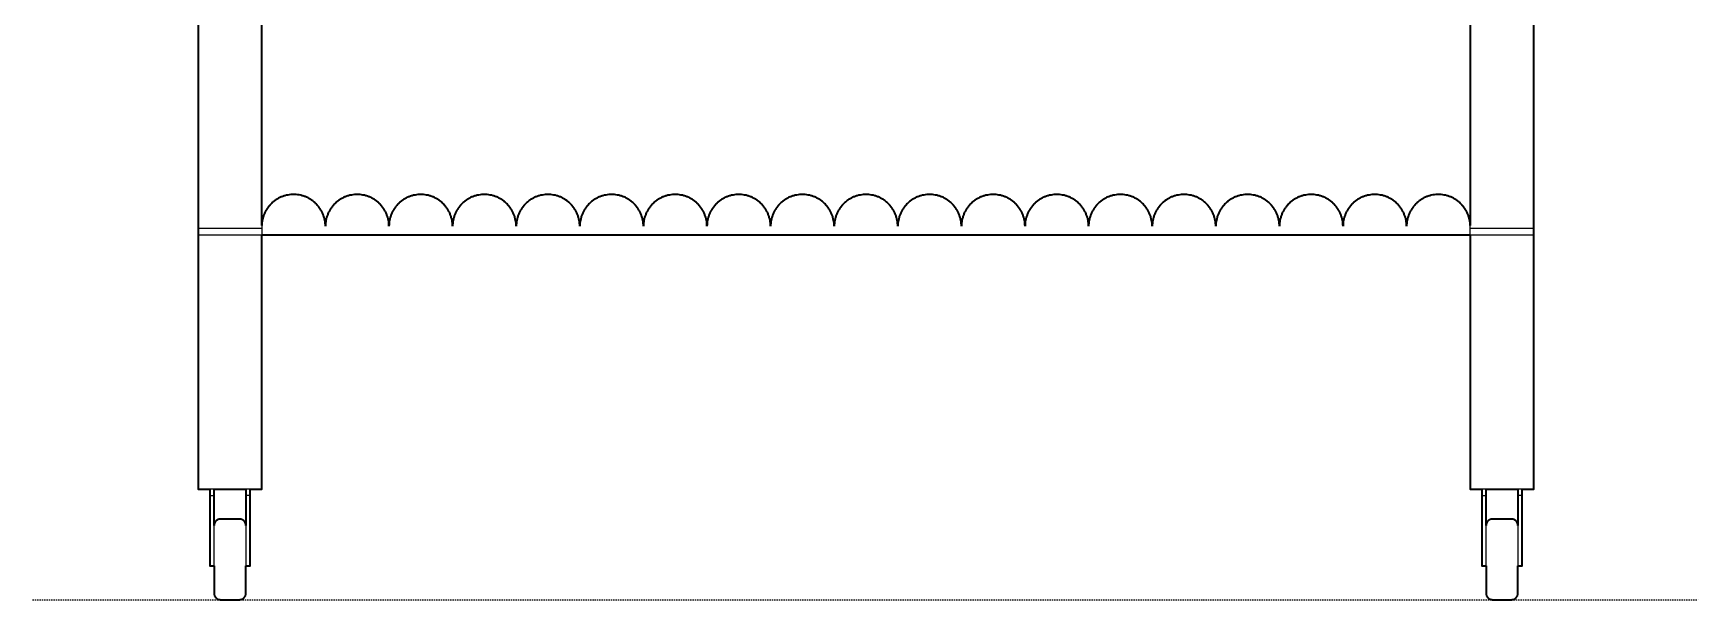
# Model space of a CAD drawing. Header units: millimetres. Extents: x 0 to 1565, y -741 to 534.
# Drawn here: x 0 to 786, y 0 to 267 of the extents above; entities that cross this region are included whole.
import ezdxf

# ---------------------------------------------------------------- set-up
doc = ezdxf.new("R2010")
doc.units = ezdxf.units.MM
doc.linetypes.add('Dots', pattern=[1, 0, -1])
doc.layers.add('Blocks', color=7, linetype='Continuous')
for name, color, linetype, lineweight, true_color in [('Blocks$Inner', 7, 'Continuous', 25, 0x007f00), ('Blocks$Outline', 7, 'Continuous', 35, 0xff3f3f), ('Groud', 7, 'Dots', 25, 0x243775)]:
    doc.layers.add(name, color=color, linetype=linetype, lineweight=lineweight, true_color=true_color)

# ---------------------------------------------------------------- blocks, each defined once
blk = doc.blocks.new('Arcs Low Trolley Front')
at = {"layer": 'Blocks$Inner'}
for p, q in [((77.77, 172.04), (77.77, 175.04)), ((707.77, 175.04), (707.77, 172.04)), ((83.27, 49.04), (85.27, 49.04)), ((100.27, 49.04), (100.27, 35.04)), ((683.27, 49.04), (685.27, 49.04)), ((702.27, 52.04), (702.27, 49.04))]:
    blk.add_line(p, q, dxfattribs=at)
for points in [[(77.77, 515.04), (92.77, 515.04), (107.77, 515.04), (107.77, 483.04), (107.77, 175.04), (92.77, 175.04), (77.77, 175.04), (77.77, 483.04), (77.77, 515.04), (77.77, 518.04), (107.77, 518.04)], [(707.77, 515.04), (707.77, 483.04), (707.77, 175.04), (692.77, 175.04), (677.77, 175.04), (677.77, 483.04), (677.77, 515.04), (692.77, 515.04), (707.77, 515.04), (707.77, 518.04), (677.77, 518.04)], [(107.77, 176.04), (107.77, 172.06), (107.77, 172.04), (392.77, 172.04), (677.77, 172.04), (677.77, 172.06), (677.77, 176.04)], [(700.27, 35.04), (700.27, 49.04), (700.27, 52.04), (692.77, 52.04), (685.27, 52.04), (683.27, 52.04), (677.77, 52.04), (677.77, 172.04), (692.77, 172.04), (707.77, 172.04), (707.77, 52.04), (702.27, 52.04), (700.27, 52.04)], [(83.27, 52.04), (83.27, 49.04), (83.27, 17.23), (83.27, 15.93), (85.27, 15.93), (85.27, 17.23), (85.27, 49.04), (85.27, 52.04)], [(102.27, 49.04), (100.27, 49.04), (100.27, 52.04)], [(100.27, 17.23), (100.27, 15.93), (102.27, 15.93), (102.27, 17.23), (102.27, 49.04), (102.27, 52.04)], [(683.27, 52.04), (683.27, 49.04), (683.27, 17.23), (683.27, 15.93), (685.27, 15.93), (685.27, 17.23), (685.27, 49.04), (685.27, 52.04)], [(700.27, 17.23), (700.27, 15.93), (702.27, 15.93), (702.27, 17.23), (702.27, 49.04), (700.27, 49.04)]]:
    blk.add_lwpolyline(points, dxfattribs=at)
for points in [[(83.27, 52.04), (77.77, 52.04), (77.77, 172.04), (107.77, 172.04), (107.77, 52.04), (102.27, 52.04), (100.27, 52.04), (92.77, 52.04), (85.27, 52.04)], [(100.27, 35), (100.27, 19), (100.27, 3), (100.27, 2.9), (100.27, 2.8), (100.26, 2.69), (100.25, 2.59), (100.23, 2.49), (100.21, 2.39), (100.19, 2.29), (100.16, 2.19), (100.13, 2.09), (100.1, 2), (100.07, 1.9), (100.03, 1.8), (99.98, 1.71), (99.94, 1.62), (99.89, 1.53), (99.84, 1.44), (99.78, 1.35), (99.73, 1.27), (99.66, 1.19), (99.6, 1.11), (99.54, 1.03), (99.47, 0.95), (99.4, 0.88), (99.32, 0.81), (99.25, 0.74), (99.17, 0.67), (99.09, 0.61), (99, 0.55), (98.92, 0.49), (98.83, 0.44), (98.74, 0.39), (98.65, 0.34), (98.56, 0.29), (98.47, 0.25), (98.37, 0.21), (98.28, 0.17), (98.18, 0.14), (98.08, 0.11), (97.98, 0.09), (97.88, 0.06), (97.78, 0.04), (97.68, 0.03), (97.58, 0.02), (97.48, 0.01), (97.38, 0), (97.27, 0), (88.27, 0), (88.17, 0), (88.07, 0.01), (87.97, 0.02), (87.87, 0.03), (87.76, 0.04), (87.66, 0.06), (87.56, 0.09), (87.47, 0.11), (87.37, 0.14), (87.27, 0.17), (87.17, 0.21), (87.08, 0.25), (86.99, 0.29), (86.89, 0.34), (86.8, 0.39), (86.72, 0.44), (86.63, 0.49), (86.54, 0.55), (86.46, 0.61), (86.38, 0.67), (86.3, 0.74), (86.23, 0.81), (86.15, 0.88), (86.08, 0.95), (86.01, 1.03), (85.95, 1.11), (85.88, 1.19), (85.82, 1.27), (85.77, 1.35), (85.71, 1.44), (85.66, 1.53), (85.61, 1.62), (85.57, 1.71), (85.52, 1.8), (85.48, 1.9), (85.45, 2), (85.41, 2.09), (85.39, 2.19), (85.36, 2.29), (85.34, 2.39), (85.32, 2.49), (85.3, 2.59), (85.29, 2.69), (85.28, 2.8), (85.28, 2.9), (85.27, 3), (85.27, 35), (85.28, 35.1), (85.28, 35.2), (85.29, 35.31), (85.3, 35.41), (85.32, 35.51), (85.34, 35.61), (85.36, 35.71), (85.39, 35.81), (85.41, 35.91), (85.45, 36), (85.48, 36.1), (85.52, 36.2), (85.57, 36.29), (85.61, 36.38), (85.66, 36.47), (85.71, 36.56), (85.77, 36.65), (85.82, 36.73), (85.88, 36.81), (85.95, 36.89), (86.01, 36.97), (86.08, 37.05), (86.15, 37.12), (86.23, 37.19), (86.3, 37.26), (86.38, 37.33), (86.46, 37.39), (86.54, 37.45), (86.63, 37.51), (86.72, 37.56), (86.8, 37.61), (86.89, 37.66), (86.99, 37.71), (87.08, 37.75), (87.17, 37.79), (87.27, 37.83), (87.37, 37.86), (87.47, 37.89), (87.56, 37.91), (87.66, 37.94), (87.76, 37.96), (87.87, 37.97), (87.97, 37.98), (88.07, 37.99), (88.17, 38), (88.27, 38), (97.27, 38), (97.38, 38), (97.48, 37.99), (97.58, 37.98), (97.68, 37.97), (97.78, 37.96), (97.88, 37.94), (97.98, 37.91), (98.08, 37.89), (98.18, 37.86), (98.28, 37.83), (98.37, 37.79), (98.47, 37.75), (98.56, 37.71), (98.65, 37.66), (98.74, 37.61), (98.83, 37.56), (98.92, 37.51), (99, 37.45), (99.09, 37.39), (99.17, 37.33), (99.25, 37.26), (99.32, 37.19), (99.4, 37.12), (99.47, 37.05), (99.54, 36.97), (99.6, 36.89), (99.66, 36.81), (99.73, 36.73), (99.78, 36.65), (99.84, 36.56), (99.89, 36.47), (99.94, 36.38), (99.98, 36.29), (100.03, 36.2), (100.07, 36.1), (100.1, 36), (100.13, 35.91), (100.16, 35.81), (100.19, 35.71), (100.21, 35.61), (100.23, 35.51), (100.25, 35.41), (100.26, 35.31), (100.27, 35.2), (100.27, 35.1)], [(700.27, 35), (700.27, 19), (700.27, 3), (700.26, 2.9), (700.26, 2.8), (700.25, 2.69), (700.24, 2.59), (700.22, 2.49), (700.2, 2.39), (700.18, 2.29), (700.15, 2.19), (700.12, 2.09), (700.09, 2), (700.06, 1.9), (700.02, 1.8), (699.97, 1.71), (699.93, 1.62), (699.88, 1.53), (699.83, 1.44), (699.77, 1.35), (699.72, 1.27), (699.66, 1.19), (699.59, 1.11), (699.53, 1.03), (699.46, 0.95), (699.39, 0.88), (699.31, 0.81), (699.24, 0.74), (699.16, 0.67), (699.08, 0.61), (699, 0.55), (698.91, 0.49), (698.82, 0.44), (698.74, 0.39), (698.65, 0.34), (698.55, 0.29), (698.46, 0.25), (698.37, 0.21), (698.27, 0.17), (698.17, 0.14), (698.07, 0.11), (697.98, 0.09), (697.88, 0.06), (697.78, 0.04), (697.67, 0.03), (697.57, 0.02), (697.47, 0.01), (697.37, 0), (697.27, 0), (688.27, 0), (688.16, 0), (688.06, 0.01), (687.96, 0.02), (687.86, 0.03), (687.76, 0.04), (687.66, 0.06), (687.56, 0.09), (687.46, 0.11), (687.36, 0.14), (687.26, 0.17), (687.16, 0.21), (687.07, 0.25), (686.98, 0.29), (686.89, 0.34), (686.8, 0.39), (686.71, 0.44), (686.62, 0.49), (686.54, 0.55), (686.45, 0.61), (686.37, 0.67), (686.29, 0.74), (686.22, 0.81), (686.14, 0.88), (686.07, 0.95), (686, 1.03), (685.94, 1.11), (685.88, 1.19), (685.81, 1.27), (685.76, 1.35), (685.7, 1.44), (685.65, 1.53), (685.6, 1.62), (685.56, 1.71), (685.51, 1.8), (685.47, 1.9), (685.44, 2), (685.41, 2.09), (685.38, 2.19), (685.35, 2.29), (685.33, 2.39), (685.31, 2.49), (685.29, 2.59), (685.28, 2.69), (685.27, 2.8), (685.27, 2.9), (685.27, 3), (685.27, 35), (685.27, 35.1), (685.27, 35.2), (685.28, 35.31), (685.29, 35.41), (685.31, 35.51), (685.33, 35.61), (685.35, 35.71), (685.38, 35.81), (685.41, 35.91), (685.44, 36), (685.47, 36.1), (685.51, 36.2), (685.56, 36.29), (685.6, 36.38), (685.65, 36.47), (685.7, 36.56), (685.76, 36.65), (685.81, 36.73), (685.88, 36.81), (685.94, 36.89), (686, 36.97), (686.07, 37.05), (686.14, 37.12), (686.22, 37.19), (686.29, 37.26), (686.37, 37.33), (686.45, 37.39), (686.54, 37.45), (686.62, 37.51), (686.71, 37.56), (686.8, 37.61), (686.89, 37.66), (686.98, 37.71), (687.07, 37.75), (687.16, 37.79), (687.26, 37.83), (687.36, 37.86), (687.46, 37.89), (687.56, 37.91), (687.66, 37.94), (687.76, 37.96), (687.86, 37.97), (687.96, 37.98), (688.06, 37.99), (688.16, 38), (688.27, 38), (697.27, 38), (697.37, 38), (697.47, 37.99), (697.57, 37.98), (697.67, 37.97), (697.78, 37.96), (697.88, 37.94), (697.98, 37.91), (698.07, 37.89), (698.17, 37.86), (698.27, 37.83), (698.37, 37.79), (698.46, 37.75), (698.55, 37.71), (698.65, 37.66), (698.74, 37.61), (698.82, 37.56), (698.91, 37.51), (699, 37.45), (699.08, 37.39), (699.16, 37.33), (699.24, 37.26), (699.31, 37.19), (699.39, 37.12), (699.46, 37.05), (699.53, 36.97), (699.59, 36.89), (699.66, 36.81), (699.72, 36.73), (699.77, 36.65), (699.83, 36.56), (699.88, 36.47), (699.93, 36.38), (699.97, 36.29), (700.02, 36.2), (700.06, 36.1), (700.09, 36), (700.12, 35.91), (700.15, 35.81), (700.18, 35.71), (700.2, 35.61), (700.22, 35.51), (700.24, 35.41), (700.25, 35.31), (700.26, 35.2), (700.26, 35.1)]]:
    blk.add_lwpolyline(points, close=True, dxfattribs=at)
for centre in [(122.77, 176.04), (152.77, 176.04), (182.77, 176.04), (212.77, 176.04), (242.77, 176.04), (272.77, 176.04), (302.77, 176.04), (332.77, 176.04), (362.77, 176.04), (392.77, 176.04), (422.77, 176.04), (452.77, 176.04), (482.77, 176.04), (512.77, 176.04), (542.77, 176.04), (572.77, 176.04), (602.77, 176.04), (632.77, 176.04), (662.77, 176.04)]:
    blk.add_arc(centre, 15, 0, 180, dxfattribs=at)
at = {"layer": 'Blocks$Outline'}
for points in [[(88.9, 518.04), (77.77, 518.04), (77.77, 515.04), (77.77, 483.04), (77.77, 175.04), (77.77, 175.04)], [(107.77, 176.37), (107.77, 483.04), (107.77, 515.04)], [(677.77, 515.04), (677.77, 483.04), (677.77, 176.37)], [(707.77, 175.04), (707.77, 483.04), (707.77, 515.04)], [(77.77, 175.04), (77.77, 172.04)], [(707.77, 172.04), (707.77, 175.04)], [(77.77, 172.04), (77.77, 52.04), (83.27, 52.04)], [(102.27, 52.04), (107.77, 52.04), (107.77, 172.04)], [(107.77, 172.04), (392.77, 172.04)], [(392.77, 172.04), (677.77, 172.04)], [(677.77, 172.04), (677.77, 52.04), (683.27, 52.04)], [(702.27, 52.04), (707.77, 52.04), (707.77, 172.04)], [(83.27, 52.04), (83.27, 49.04), (83.27, 17.23), (83.27, 15.93), (85.27, 15.93)], [(85.27, 35), (85.27, 49.04), (85.27, 52.04)], [(85.27, 52.04), (92.77, 52.04), (100.27, 52.04)], [(100.27, 15.93), (102.27, 15.93), (102.27, 17.23), (102.27, 49.04), (102.27, 52.04)], [(100.27, 52.04), (100.27, 49.04)], [(100.27, 49.04), (100.27, 35.04)], [(683.27, 52.04), (683.27, 49.04), (683.27, 17.23), (683.27, 15.93), (685.27, 15.93)], [(685.27, 35), (685.27, 49.04), (685.27, 52.04)], [(685.27, 52.04), (692.77, 52.04), (700.27, 52.04), (700.27, 49.04), (700.26, 35.04)], [(700.27, 15.93), (702.27, 15.93), (702.27, 17.23), (702.27, 49.04)], [(702.27, 49.04), (702.27, 52.04)], [(100.27, 35.04), (100.27, 35.1), (100.27, 35.2), (100.26, 35.31), (100.25, 35.41), (100.23, 35.51), (100.21, 35.61), (100.19, 35.71), (100.16, 35.81), (100.13, 35.91), (100.1, 36), (100.07, 36.1), (100.03, 36.2), (99.98, 36.29), (99.94, 36.38), (99.89, 36.47), (99.84, 36.56), (99.78, 36.65), (99.73, 36.73), (99.66, 36.81), (99.6, 36.89), (99.54, 36.97), (99.47, 37.05), (99.4, 37.12), (99.32, 37.19), (99.25, 37.26), (99.17, 37.33), (99.09, 37.39), (99, 37.45), (98.92, 37.51), (98.83, 37.56), (98.74, 37.61), (98.65, 37.66), (98.56, 37.71), (98.47, 37.75), (98.37, 37.79), (98.28, 37.83), (98.18, 37.86), (98.08, 37.89), (97.98, 37.91), (97.88, 37.94), (97.78, 37.96), (97.68, 37.97), (97.58, 37.98), (97.48, 37.99), (97.38, 38), (97.27, 38), (88.27, 38), (88.17, 38), (88.07, 37.99), (87.97, 37.98), (87.87, 37.97), (87.76, 37.96), (87.66, 37.94), (87.56, 37.91), (87.47, 37.89), (87.37, 37.86), (87.27, 37.83), (87.17, 37.79), (87.08, 37.75), (86.99, 37.71), (86.89, 37.66), (86.8, 37.61), (86.72, 37.56), (86.63, 37.51), (86.54, 37.45), (86.46, 37.39), (86.38, 37.33), (86.3, 37.26), (86.23, 37.19), (86.15, 37.12), (86.08, 37.05), (86.01, 36.97), (85.95, 36.89), (85.88, 36.81), (85.82, 36.73), (85.77, 36.65), (85.71, 36.56), (85.66, 36.47), (85.61, 36.38), (85.57, 36.29), (85.52, 36.2), (85.48, 36.1), (85.45, 36), (85.41, 35.91), (85.39, 35.81), (85.36, 35.71), (85.34, 35.61), (85.32, 35.51), (85.3, 35.41), (85.29, 35.31), (85.28, 35.2), (85.28, 35.1), (85.27, 35)], [(700.26, 35.04), (700.26, 35.1), (700.26, 35.2), (700.25, 35.31), (700.24, 35.41), (700.22, 35.51), (700.2, 35.61), (700.18, 35.71), (700.15, 35.81), (700.12, 35.91), (700.09, 36), (700.06, 36.1), (700.02, 36.2), (699.97, 36.29), (699.93, 36.38), (699.88, 36.47), (699.83, 36.56), (699.77, 36.65), (699.72, 36.73), (699.66, 36.81), (699.59, 36.89), (699.53, 36.97), (699.46, 37.05), (699.39, 37.12), (699.31, 37.19), (699.24, 37.26), (699.16, 37.33), (699.08, 37.39), (699, 37.45), (698.91, 37.51), (698.82, 37.56), (698.74, 37.61), (698.65, 37.66), (698.55, 37.71), (698.46, 37.75), (698.37, 37.79), (698.27, 37.83), (698.17, 37.86), (698.07, 37.89), (697.98, 37.91), (697.88, 37.94), (697.78, 37.96), (697.67, 37.97), (697.57, 37.98), (697.47, 37.99), (697.37, 38), (697.27, 38), (688.27, 38), (688.16, 38), (688.06, 37.99), (687.96, 37.98), (687.86, 37.97), (687.76, 37.96), (687.66, 37.94), (687.56, 37.91), (687.46, 37.89), (687.36, 37.86), (687.26, 37.83), (687.16, 37.79), (687.07, 37.75), (686.98, 37.71), (686.89, 37.66), (686.8, 37.61), (686.71, 37.56), (686.62, 37.51), (686.54, 37.45), (686.45, 37.39), (686.37, 37.33), (686.29, 37.26), (686.22, 37.19), (686.14, 37.12), (686.07, 37.05), (686, 36.97), (685.94, 36.89), (685.88, 36.81), (685.81, 36.73), (685.76, 36.65), (685.7, 36.56), (685.65, 36.47), (685.6, 36.38), (685.56, 36.29), (685.51, 36.2), (685.47, 36.1), (685.44, 36), (685.41, 35.91), (685.38, 35.81), (685.35, 35.71), (685.33, 35.61), (685.31, 35.51), (685.29, 35.41), (685.28, 35.31), (685.27, 35.2), (685.27, 35.1), (685.27, 35)], [(85.27, 15.93), (85.27, 3), (85.28, 2.9), (85.28, 2.8), (85.29, 2.69), (85.3, 2.59), (85.32, 2.49), (85.34, 2.39), (85.36, 2.29), (85.39, 2.19), (85.41, 2.09), (85.45, 2), (85.48, 1.9), (85.52, 1.8), (85.57, 1.71), (85.61, 1.62), (85.66, 1.53), (85.71, 1.44), (85.77, 1.35), (85.82, 1.27), (85.88, 1.19), (85.95, 1.11), (86.01, 1.03), (86.08, 0.95), (86.15, 0.88), (86.23, 0.81), (86.3, 0.74), (86.38, 0.67), (86.46, 0.61), (86.54, 0.55), (86.63, 0.49), (86.72, 0.44), (86.8, 0.39), (86.89, 0.34), (86.99, 0.29), (87.08, 0.25), (87.17, 0.21), (87.27, 0.17), (87.37, 0.14), (87.47, 0.11), (87.56, 0.09), (87.66, 0.06), (87.76, 0.04), (87.87, 0.03), (87.97, 0.02), (88.07, 0.01), (88.17, 0), (88.27, 0), (97.27, 0), (97.38, 0), (97.48, 0.01), (97.58, 0.02), (97.68, 0.03), (97.78, 0.04), (97.88, 0.06), (97.98, 0.09), (98.08, 0.11), (98.18, 0.14), (98.28, 0.17), (98.37, 0.21), (98.47, 0.25), (98.56, 0.29), (98.65, 0.34), (98.74, 0.39), (98.83, 0.44), (98.92, 0.49), (99, 0.55), (99.09, 0.61), (99.17, 0.67), (99.25, 0.74), (99.32, 0.81), (99.4, 0.88), (99.47, 0.95), (99.54, 1.03), (99.6, 1.11), (99.66, 1.19), (99.73, 1.27), (99.78, 1.35), (99.84, 1.44), (99.89, 1.53), (99.94, 1.62), (99.98, 1.71), (100.03, 1.8), (100.07, 1.9), (100.1, 2), (100.13, 2.09), (100.16, 2.19), (100.19, 2.29), (100.21, 2.39), (100.23, 2.49), (100.25, 2.59), (100.26, 2.69), (100.27, 2.8), (100.27, 2.9), (100.27, 3), (100.27, 15.93)], [(685.27, 15.93), (685.27, 3), (685.27, 2.9), (685.27, 2.8), (685.28, 2.69), (685.29, 2.59), (685.31, 2.49), (685.33, 2.39), (685.35, 2.29), (685.38, 2.19), (685.41, 2.09), (685.44, 2), (685.47, 1.9), (685.51, 1.8), (685.56, 1.71), (685.6, 1.62), (685.65, 1.53), (685.7, 1.44), (685.76, 1.35), (685.81, 1.27), (685.88, 1.19), (685.94, 1.11), (686, 1.03), (686.07, 0.95), (686.14, 0.88), (686.22, 0.81), (686.29, 0.74), (686.37, 0.67), (686.45, 0.61), (686.54, 0.55), (686.62, 0.49), (686.71, 0.44), (686.8, 0.39), (686.89, 0.34), (686.98, 0.29), (687.07, 0.25), (687.16, 0.21), (687.26, 0.17), (687.36, 0.14), (687.46, 0.11), (687.56, 0.09), (687.66, 0.06), (687.76, 0.04), (687.86, 0.03), (687.96, 0.02), (688.06, 0.01), (688.16, 0), (688.27, 0), (697.27, 0), (697.37, 0), (697.47, 0.01), (697.57, 0.02), (697.67, 0.03), (697.78, 0.04), (697.88, 0.06), (697.98, 0.09), (698.07, 0.11), (698.17, 0.14), (698.27, 0.17), (698.37, 0.21), (698.46, 0.25), (698.55, 0.29), (698.65, 0.34), (698.74, 0.39), (698.82, 0.44), (698.91, 0.49), (699, 0.55), (699.08, 0.61), (699.16, 0.67), (699.24, 0.74), (699.31, 0.81), (699.39, 0.88), (699.46, 0.95), (699.53, 1.03), (699.59, 1.11), (699.66, 1.19), (699.72, 1.27), (699.77, 1.35), (699.83, 1.44), (699.88, 1.53), (699.93, 1.62), (699.97, 1.71), (700.02, 1.8), (700.06, 1.9), (700.09, 2), (700.12, 2.09), (700.15, 2.19), (700.18, 2.29), (700.2, 2.39), (700.22, 2.49), (700.24, 2.59), (700.25, 2.69), (700.26, 2.8), (700.26, 2.9), (700.27, 3), (700.27, 15.93)]]:
    blk.add_lwpolyline(points, dxfattribs=at)
for points, weights, knots in [([(137.77, 176.12), (137.69, 191.04), (122.77, 191.04), (108.1, 191.04), (107.77, 176.37)], [0.997720779571, 0.708250860323, 1, 0.711683416017, 0.99098975575], [0.092036, 0.092036, 0.092036, 23.561948, 23.561948, 46.755726, 46.755726, 46.755726]), ([(167.77, 176.12), (167.69, 191.04), (152.77, 191.04), (137.85, 191.04), (137.77, 176.12)], [0.997720779482, 0.708250860368, 1, 0.708250895322, 0.99772071012], [-47.031854, -47.031854, -47.031854, -23.561945, -23.561945, -0.092039, -0.092039, -0.092039]), ([(197.77, 176.12), (197.69, 191.04), (182.77, 191.04), (167.85, 191.04), (167.77, 176.12)], [0.99772071012, 0.708250895322, 1, 0.708250895322, 0.99772071012], [0.092039, 0.092039, 0.092039, 23.561945, 23.561945, 47.031851, 47.031851, 47.031851]), ([(227.77, 176.12), (227.69, 191.04), (212.77, 191.04), (197.85, 191.04), (197.77, 176.12)], [0.997720779527, 0.708250860346, 1, 0.708250860368, 0.997720779482], [-47.031854, -47.031854, -47.031854, -23.561945, -23.561945, -0.092036, -0.092036, -0.092036]), ([(257.77, 176.12), (257.69, 191.04), (242.77, 191.04), (227.85, 191.04), (227.77, 176.12)], [0.997720779482, 0.708250860368, 1, 0.708250895322, 0.99772071012], [0.092036, 0.092036, 0.092036, 23.561945, 23.561945, 47.031851, 47.031851, 47.031851]), ([(287.77, 176.12), (287.69, 191.04), (272.77, 191.04), (257.85, 191.04), (257.77, 176.12)], [0.99772071012, 0.708250895322, 1, 0.708250895323, 0.99772071012], [-47.031851, -47.031851, -47.031851, -23.561945, -23.561945, -0.092039, -0.092039, -0.092039]), ([(317.77, 176.12), (317.69, 191.04), (302.77, 191.04), (287.85, 191.04), (287.77, 176.12)], [0.99772071012, 0.708250895322, 1, 0.708250860368, 0.997720779482], [0.092039, 0.092039, 0.092039, 23.561945, 23.561945, 47.031854, 47.031854, 47.031854]), ([(347.77, 176.12), (347.69, 191.04), (332.77, 191.04), (317.85, 191.04), (317.77, 176.12)], [0.997720779482, 0.708250860368, 1, 0.708250860338, 0.997720779542], [-47.031854, -47.031854, -47.031854, -23.561945, -23.561945, -0.092036, -0.092036, -0.092036]), ([(377.77, 176.12), (377.69, 191.04), (362.77, 191.04), (347.85, 191.04), (347.77, 176.12)], [0.997720779601, 0.708250860308, 1, 0.708250895322, 0.99772071012], [0.092036, 0.092036, 0.092036, 23.561945, 23.561945, 47.031851, 47.031851, 47.031851]), ([(407.77, 176.12), (407.69, 191.04), (392.77, 191.04), (377.85, 191.04), (377.77, 176.12)], [0.99772071012, 0.708250895322, 1, 0.708250895323, 0.99772071012], [-47.031851, -47.031851, -47.031851, -23.561945, -23.561945, -0.092039, -0.092039, -0.092039]), ([(437.77, 176.12), (437.69, 191.04), (422.77, 191.04), (407.85, 191.04), (407.77, 176.12)], [0.99772071012, 0.708250895323, 1, 0.708250860316, 0.997720779586], [0.092039, 0.092039, 0.092039, 23.561945, 23.561945, 47.031854, 47.031854, 47.031854]), ([(467.77, 176.12), (467.69, 191.04), (452.77, 191.04), (437.85, 191.04), (437.77, 176.12)], [0.99772071012, 0.708250895322, 1, 0.708250860368, 0.997720779482], [-47.031851, -47.031851, -47.031851, -23.561945, -23.561945, -0.092036, -0.092036, -0.092036]), ([(497.77, 176.12), (497.69, 191.04), (482.77, 191.04), (467.85, 191.04), (467.77, 176.12)], [0.997720779601, 0.708250860308, 1, 0.708250860308, 0.997720779601], [0.092036, 0.092036, 0.092036, 23.561945, 23.561945, 47.031854, 47.031854, 47.031854]), ([(527.77, 176.12), (527.69, 191.04), (512.77, 191.04), (497.85, 191.04), (497.77, 176.12)], [0.997720779482, 0.708250860368, 1, 0.708250895322, 0.99772071012], [-47.031854, -47.031854, -47.031854, -23.561945, -23.561945, -0.092039, -0.092039, -0.092039]), ([(557.77, 176.12), (557.69, 191.04), (542.77, 191.04), (527.85, 191.04), (527.77, 176.12)], [0.99772071012, 0.708250895322, 1, 0.708250895322, 0.99772071012], [0.092039, 0.092039, 0.092039, 23.561945, 23.561945, 47.031851, 47.031851, 47.031851]), ([(587.77, 176.12), (587.69, 191.04), (572.77, 191.04), (557.85, 191.04), (557.77, 176.12)], [0.99772071012, 0.708250895322, 1, 0.708250860368, 0.997720779482], [-47.031851, -47.031851, -47.031851, -23.561945, -23.561945, -0.092036, -0.092036, -0.092036]), ([(617.77, 176.12), (617.69, 191.04), (602.77, 191.04), (587.85, 191.04), (587.77, 176.12)], [0.99772071012, 0.708250895322, 1, 0.708250860323, 0.997720779571], [0.092039, 0.092039, 0.092039, 23.561945, 23.561945, 47.031854, 47.031854, 47.031854]), ([(647.77, 176.12), (647.69, 191.04), (632.77, 191.04), (617.85, 191.04), (617.77, 176.12)], [0.997720779504, 0.708250860357, 1, 0.708250860368, 0.997720779482], [-47.031854, -47.031854, -47.031854, -23.561945, -23.561945, -0.092036, -0.092036, -0.092036]), ([(677.77, 176.37), (677.44, 191.04), (662.77, 191.04), (647.85, 191.04), (647.77, 176.12)], [0.990989711144, 0.711683439039, 1, 0.708250895322, 0.99772071012], [0.368166, 0.368166, 0.368166, 23.561942, 23.561942, 47.031851, 47.031851, 47.031851])]:
    blk.add_rational_spline(points, weights, degree=2, knots=knots, dxfattribs=at)

msp = doc.modelspace()

# ---------------------------------------------------------------- linework, layer by layer
at = {"layer": 'Groud'}
msp.add_lwpolyline([(0, 0), (785.54, 0)], dxfattribs=at)

# ---------------------------------------------------------------- block references
at = {"layer": 'Blocks'}
msp.add_blockref('Arcs Low Trolley Front', (0, 0), dxfattribs=at)

doc.saveas('drawing.dxf')
